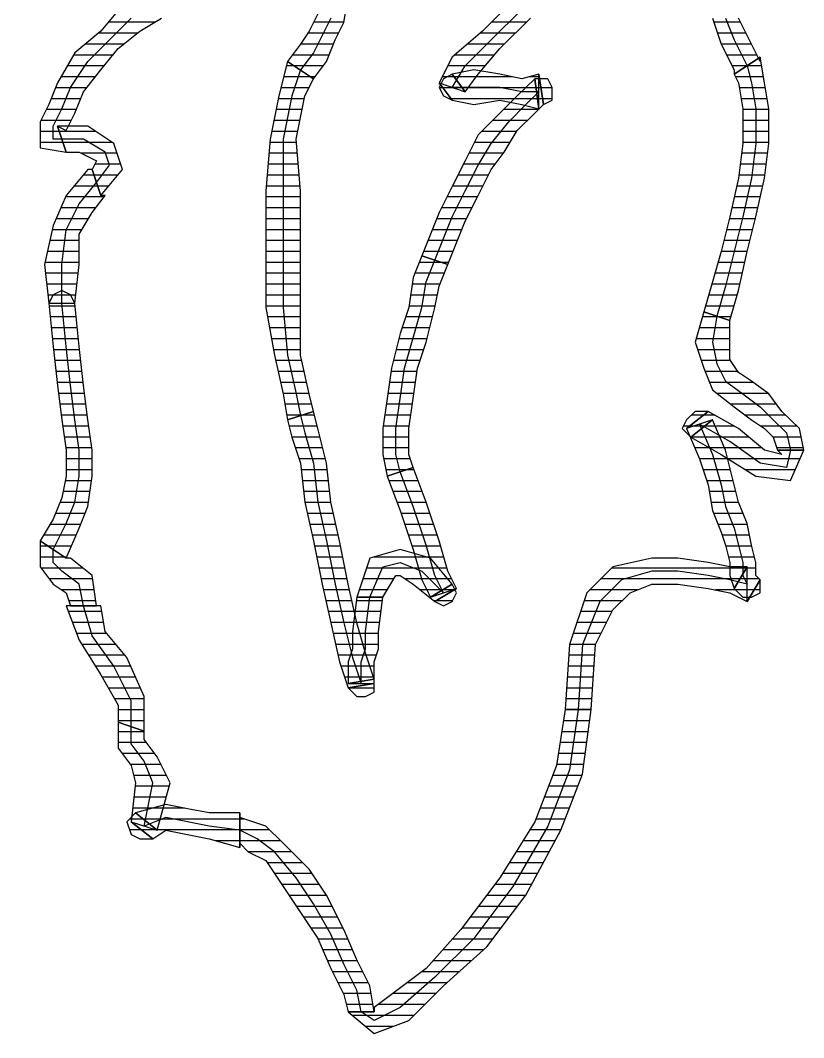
# Model space of a CAD drawing. Header units: millimetres. Extents: x 11489 to 12006, y 36725 to 37730.
# Drawn here: x 11745 to 11753.97, y 37581.72 to 37593.38 of the extents above; entities that cross this region are included whole.
import ezdxf

# ---------------------------------------------------------------- set-up
doc = ezdxf.new("R2010")
doc.units = ezdxf.units.MM
doc.layers.add('OC-Mutfak_Ekipman', color=252, linetype='Continuous')
pattern_1 = [(360, (-19413.11011, 29189.02214), (1e-16, 0.125), [25])]

# ---------------------------------------------------------------- blocks, each defined once
blk = doc.blocks.new('A$C0b4f8896')
at = {"ltscale": 30}
h = blk.add_hatch(dxfattribs=at)
h.set_pattern_fill('DC_LINES', color=256, scale=0.1, style=0)
h.set_pattern_definition(pattern_1)
edge = h.paths.add_edge_path(flags=0)
edge.add_line((38.15, 54.274), (38.15, 54.176))
edge.add_line((38.15, 54.176), (37.802, 55.66))
edge.add_line((37.802, 55.66), (37.206, 56.995))
edge.add_line((37.206, 56.995), (36.362, 58.183))
edge.add_line((36.362, 58.183), (35.368, 59.173))
edge.add_line((35.368, 59.173), (34.325, 60.063))
edge.add_line((34.325, 60.063), (33.282, 60.756))
edge.add_line((33.282, 60.756), (32.239, 61.25))
edge.add_line((32.239, 61.25), (31.394, 61.646))
edge.add_line((31.394, 61.646), (31.295, 61.35))
edge.add_line((31.295, 61.35), (32.139, 60.953))
edge.add_line((32.139, 60.953), (33.083, 60.459))
edge.add_line((33.083, 60.459), (34.126, 59.767))
edge.add_line((34.126, 59.767), (35.169, 58.975))
edge.add_line((35.169, 58.975), (36.063, 57.985))
edge.add_line((36.063, 57.985), (36.908, 56.798))
edge.add_line((36.908, 56.798), (37.504, 55.561))
edge.add_line((37.504, 55.561), (37.852, 54.176))
edge.add_line((37.852, 54.176), (37.852, 54.076))
edge.add_line((37.852, 54.076), (37.852, 54.176))
edge.add_line((37.852, 54.176), (37.901, 54.076))
edge.add_line((37.901, 54.076), (38.001, 54.027))
edge.add_line((38.001, 54.027), (38.1, 54.076))
edge.add_line((38.1, 54.076), (38.15, 54.176))
h = blk.add_hatch(dxfattribs=at)
h.set_pattern_fill('DC_LINES', color=256, scale=0.1, style=0)
h.set_pattern_definition(pattern_1)
edge = h.paths.add_edge_path(flags=0)
edge.add_line((28.016, 57.392), (27.718, 57.639))
edge.add_line((27.718, 57.639), (27.321, 57.49))
edge.add_line((27.321, 57.49), (26.923, 57.095))
edge.add_line((26.923, 57.095), (26.427, 56.649))
edge.add_line((26.427, 56.649), (25.98, 56.056))
edge.add_line((25.98, 56.056), (25.582, 55.313))
edge.add_line((25.582, 55.313), (25.334, 54.67))
edge.add_line((25.334, 54.67), (25.235, 53.928))
edge.add_line((25.235, 53.928), (25.533, 53.928))
edge.add_line((25.533, 53.928), (25.632, 54.571))
edge.add_line((25.632, 54.571), (25.88, 55.215))
edge.add_line((25.88, 55.215), (26.278, 55.857))
edge.add_line((26.278, 55.857), (26.725, 56.451))
edge.add_line((26.725, 56.451), (27.122, 56.896))
edge.add_line((27.122, 56.896), (27.52, 57.193))
edge.add_line((27.52, 57.193), (27.718, 57.342))
edge.add_line((27.718, 57.342), (27.718, 57.392))
h = blk.add_hatch(dxfattribs=at)
h.set_pattern_fill('DC_LINES', color=256, scale=0.1, style=0)
h.set_pattern_definition(pattern_1)
edge = h.paths.add_edge_path(flags=0)
edge.add_line((29.258, 55.512), (29.258, 55.462))
edge.add_line((29.258, 55.462), (29.159, 55.561))
edge.add_line((29.159, 55.561), (28.96, 55.66))
edge.add_line((28.96, 55.66), (28.761, 55.957))
edge.add_line((28.761, 55.957), (28.563, 56.254))
edge.add_line((28.563, 56.254), (28.364, 56.551))
edge.add_line((28.364, 56.551), (28.215, 56.896))
edge.add_line((28.215, 56.896), (28.066, 57.193))
edge.add_line((28.066, 57.193), (28.016, 57.392))
edge.add_line((28.016, 57.392), (27.718, 57.392))
edge.add_line((27.718, 57.392), (27.768, 57.095))
edge.add_line((27.768, 57.095), (27.917, 56.798))
edge.add_line((27.917, 56.798), (28.066, 56.451))
edge.add_line((28.066, 56.451), (28.265, 56.056))
edge.add_line((28.265, 56.056), (28.463, 55.759))
edge.add_line((28.463, 55.759), (28.761, 55.462))
edge.add_line((28.761, 55.462), (28.96, 55.264))
edge.add_line((28.96, 55.264), (29.258, 55.165))
edge.add_line((29.258, 55.165), (29.258, 55.115))
h = blk.add_hatch(dxfattribs=at)
h.set_pattern_fill('DC_LINES', color=256, scale=0.1, style=0)
h.set_pattern_definition(pattern_1)
edge = h.paths.add_edge_path(flags=0)
edge.add_line((30.5, 55.215), (30.252, 55.412))
edge.add_line((30.252, 55.412), (30.103, 55.313))
edge.add_line((30.103, 55.313), (29.854, 55.363))
edge.add_line((29.854, 55.363), (29.606, 55.412))
edge.add_line((29.606, 55.412), (29.258, 55.512))
edge.add_line((29.258, 55.512), (29.258, 55.115))
edge.add_line((29.258, 55.115), (29.606, 55.115))
edge.add_line((29.606, 55.115), (29.854, 55.066))
edge.add_line((29.854, 55.066), (30.103, 55.017))
edge.add_line((30.103, 55.017), (30.45, 55.115))
edge.add_line((30.45, 55.115), (30.202, 55.313))
edge.add_line((30.202, 55.313), (30.45, 55.115))
edge.add_line((30.45, 55.115), (30.55, 55.215))
edge.add_line((30.55, 55.215), (30.5, 55.363))
edge.add_line((30.5, 55.363), (30.401, 55.412))
edge.add_line((30.401, 55.412), (30.252, 55.412))
h = blk.add_hatch(dxfattribs=at)
h.set_pattern_fill('DC_LINES', color=256, scale=0.1, style=0)
h.set_pattern_definition(pattern_1)
edge = h.paths.add_edge_path(flags=0)
edge.add_line((30.649, 54.076), (30.649, 54.373))
edge.add_line((30.649, 54.373), (30.5, 54.571))
edge.add_line((30.5, 54.571), (30.45, 54.77))
edge.add_line((30.45, 54.77), (30.5, 55.215))
edge.add_line((30.5, 55.215), (30.202, 55.313))
edge.add_line((30.202, 55.313), (30.053, 54.77))
edge.add_line((30.053, 54.77), (30.202, 54.473))
edge.add_line((30.202, 54.473), (30.351, 54.274))
edge.add_line((30.351, 54.274), (30.351, 54.176))
h = blk.add_hatch(dxfattribs=at)
h.set_pattern_fill('DC_LINES', color=256, scale=0.1, style=0)
h.set_pattern_definition(pattern_1)
edge = h.paths.add_edge_path(flags=0)
edge.add_line((31.195, 52.741), (31.245, 52.741))
edge.add_line((31.245, 52.741), (31.096, 53.137))
edge.add_line((31.096, 53.137), (30.848, 53.532))
edge.add_line((30.848, 53.532), (30.649, 53.879))
edge.add_line((30.649, 53.879), (30.649, 54.076))
edge.add_line((30.649, 54.076), (30.351, 54.176))
edge.add_line((30.351, 54.176), (30.351, 53.779))
edge.add_line((30.351, 53.779), (30.55, 53.334))
edge.add_line((30.55, 53.334), (30.798, 53.037))
edge.add_line((30.798, 53.037), (30.848, 52.741))
edge.add_line((30.848, 52.741), (30.897, 52.741))
h = blk.add_hatch(dxfattribs=at)
h.set_pattern_fill('DC_LINES', color=256, scale=0.1, style=0)
h.set_pattern_definition(pattern_1)
edge = h.paths.add_edge_path(flags=0)
edge.add_line((25.235, 53.928), (25.185, 53.187))
edge.add_line((25.185, 53.187), (24.986, 52.79))
edge.add_line((24.986, 52.79), (24.787, 52.592))
edge.add_line((24.787, 52.592), (24.539, 52.493))
edge.add_line((24.539, 52.493), (24.241, 52.493))
edge.add_line((24.241, 52.493), (23.893, 52.543))
edge.add_line((23.893, 52.543), (23.645, 52.592))
edge.add_line((23.645, 52.592), (23.446, 52.691))
edge.add_line((23.446, 52.691), (23.446, 52.295))
edge.add_line((23.446, 52.295), (23.645, 52.295))
edge.add_line((23.645, 52.295), (23.893, 52.246))
edge.add_line((23.893, 52.246), (24.241, 52.196))
edge.add_line((24.241, 52.196), (24.539, 52.196))
edge.add_line((24.539, 52.196), (24.986, 52.295))
edge.add_line((24.986, 52.295), (25.284, 52.592))
edge.add_line((25.284, 52.592), (25.483, 53.187))
edge.add_line((25.483, 53.187), (25.533, 53.928))
h = blk.add_hatch(dxfattribs=at)
h.set_pattern_fill('DC_LINES', color=256, scale=0.1, style=0)
h.set_pattern_definition(pattern_1)
edge = h.paths.add_edge_path(flags=0)
edge.add_line((28.016, 53.631), (27.718, 53.582))
edge.add_line((27.718, 53.582), (27.818, 53.285))
edge.add_line((27.818, 53.285), (27.917, 52.938))
edge.add_line((27.917, 52.938), (28.016, 52.493))
edge.add_line((28.016, 52.493), (28.116, 51.999))
edge.add_line((28.116, 51.999), (28.215, 51.554))
edge.add_line((28.215, 51.554), (28.265, 51.108))
edge.add_line((28.265, 51.108), (28.364, 50.712))
edge.add_line((28.364, 50.712), (28.414, 50.515))
edge.add_line((28.414, 50.515), (28.712, 50.613))
edge.add_line((28.712, 50.613), (28.662, 50.812))
edge.add_line((28.662, 50.812), (28.563, 51.108))
edge.add_line((28.563, 51.108), (28.513, 51.554))
edge.add_line((28.513, 51.554), (28.414, 51.999))
edge.add_line((28.414, 51.999), (28.314, 52.493))
edge.add_line((28.314, 52.493), (28.215, 52.938))
edge.add_line((28.215, 52.938), (28.116, 53.384))
edge.add_line((28.116, 53.384), (28.016, 53.681))
edge.add_line((28.016, 53.681), (27.718, 53.631))
edge.add_line((27.718, 53.631), (28.016, 53.681))
edge.add_line((28.016, 53.681), (27.917, 53.779))
edge.add_line((27.917, 53.779), (27.818, 53.779))
edge.add_line((27.818, 53.779), (27.718, 53.73))
edge.add_line((27.718, 53.73), (27.718, 53.582))
h = blk.add_hatch(dxfattribs=at)
h.set_pattern_fill('DC_LINES', color=256, scale=0.1, style=0)
h.set_pattern_definition(pattern_1)
edge = h.paths.add_edge_path(flags=0)
edge.add_line((27.917, 52.642), (27.967, 53.037))
edge.add_line((27.967, 53.037), (27.967, 53.235))
edge.add_line((27.967, 53.235), (28.016, 53.384))
edge.add_line((28.016, 53.384), (28.016, 53.631))
edge.add_line((28.016, 53.631), (27.718, 53.631))
edge.add_line((27.718, 53.631), (27.718, 53.384))
edge.add_line((27.718, 53.384), (27.669, 53.235))
edge.add_line((27.669, 53.235), (27.669, 53.037))
edge.add_line((27.669, 53.037), (27.619, 52.642))
h = blk.add_hatch(dxfattribs=at)
h.set_pattern_fill('DC_LINES', color=256, scale=0.1, style=0)
h.set_pattern_definition(pattern_1)
edge = h.paths.add_edge_path(flags=0)
edge.add_line((23.446, 52.691), (23.297, 52.444))
edge.add_line((23.297, 52.444), (23.347, 52.395))
edge.add_line((23.347, 52.395), (23.347, 52.246))
edge.add_line((23.347, 52.246), (23.397, 52.048))
edge.add_line((23.397, 52.048), (23.446, 51.801))
edge.add_line((23.446, 51.801), (23.546, 51.554))
edge.add_line((23.546, 51.554), (23.595, 51.355))
edge.add_line((23.595, 51.355), (23.695, 50.96))
edge.add_line((23.695, 50.96), (23.844, 50.613))
edge.add_line((23.844, 50.613), (24.142, 50.712))
edge.add_line((24.142, 50.712), (23.993, 51.059))
edge.add_line((23.993, 51.059), (23.893, 51.355))
edge.add_line((23.893, 51.355), (23.844, 51.652))
edge.add_line((23.844, 51.652), (23.744, 51.899))
edge.add_line((23.744, 51.899), (23.695, 52.048))
edge.add_line((23.695, 52.048), (23.645, 52.246))
edge.add_line((23.645, 52.246), (23.645, 52.395))
edge.add_line((23.645, 52.395), (23.595, 52.543))
edge.add_line((23.595, 52.543), (23.446, 52.295))
edge.add_line((23.446, 52.295), (23.595, 52.543))
edge.add_line((23.595, 52.543), (23.496, 52.642))
edge.add_line((23.496, 52.642), (23.397, 52.642))
edge.add_line((23.397, 52.642), (23.297, 52.592))
edge.add_line((23.297, 52.592), (23.297, 52.444))
h = blk.add_hatch(dxfattribs=at)
h.set_pattern_fill('DC_LINES', color=256, scale=0.1, style=0)
h.set_pattern_definition(pattern_1)
edge = h.paths.add_edge_path(flags=0)
edge.add_line((27.072, 52.642), (26.824, 52.493))
edge.add_line((26.824, 52.493), (27.072, 52.196))
edge.add_line((27.072, 52.196), (27.42, 52.098))
edge.add_line((27.42, 52.098), (27.768, 52.196))
edge.add_line((27.768, 52.196), (27.917, 52.642))
edge.add_line((27.917, 52.642), (27.619, 52.642))
edge.add_line((27.619, 52.642), (27.47, 52.395))
edge.add_line((27.47, 52.395), (27.42, 52.395))
edge.add_line((27.42, 52.395), (27.271, 52.493))
edge.add_line((27.271, 52.493), (27.023, 52.691))
edge.add_line((27.023, 52.691), (26.774, 52.543))
edge.add_line((26.774, 52.543), (27.023, 52.691))
edge.add_line((27.023, 52.691), (26.923, 52.741))
edge.add_line((26.923, 52.741), (26.824, 52.691))
edge.add_line((26.824, 52.691), (26.774, 52.592))
edge.add_line((26.774, 52.592), (26.824, 52.493))
h = blk.add_hatch(dxfattribs=at)
h.set_pattern_fill('DC_LINES', color=256, scale=0.1, style=0)
h.set_pattern_definition(pattern_1)
edge = h.paths.add_edge_path(flags=0)
edge.add_line((31.543, 51.999), (31.543, 52.295))
edge.add_line((31.543, 52.295), (31.394, 52.493))
edge.add_line((31.394, 52.493), (31.245, 52.592))
edge.add_line((31.245, 52.592), (31.195, 52.741))
edge.add_line((31.195, 52.741), (30.897, 52.741))
edge.add_line((30.897, 52.741), (30.947, 52.395))
edge.add_line((30.947, 52.395), (31.195, 52.196))
edge.add_line((31.195, 52.196), (31.245, 52.196))
h = blk.add_hatch(dxfattribs=at)
h.set_pattern_fill('DC_LINES', color=256, scale=0.1, style=0)
h.set_pattern_definition(pattern_1)
edge = h.paths.add_edge_path(flags=0)
edge.add_line((27.569, 51.257), (27.42, 51.652))
edge.add_line((27.42, 51.652), (27.271, 52.098))
edge.add_line((27.271, 52.098), (27.172, 52.444))
edge.add_line((27.172, 52.444), (27.072, 52.642))
edge.add_line((27.072, 52.642), (26.774, 52.543))
edge.add_line((26.774, 52.543), (26.874, 52.345))
edge.add_line((26.874, 52.345), (26.973, 51.999))
edge.add_line((26.973, 51.999), (27.122, 51.554))
edge.add_line((27.122, 51.554), (27.271, 51.157))
h = blk.add_hatch(dxfattribs=at)
h.set_pattern_fill('DC_LINES', color=256, scale=0.1, style=0)
h.set_pattern_definition(pattern_1)
h.paths.add_polyline_path([(31.444, 49.277), (31.394, 49.772), (31.344, 50.218), (31.295, 50.613), (31.245, 50.96), (31.245, 51.257), (31.295, 51.504), (31.394, 51.751), (31.543, 51.999), (31.245, 52.196), (31.096, 51.851), (30.997, 51.603), (30.947, 51.257), (30.947, 50.96), (30.997, 50.613), (31.046, 50.218), (31.096, 49.772), (31.146, 49.277), (31.195, 49.179), (31.295, 49.129), (31.394, 49.179)], flags=0)
h = blk.add_hatch(dxfattribs=at)
h.set_pattern_fill('DC_LINES', color=256, scale=0.1, style=0)
h.set_pattern_definition(pattern_1)
edge = h.paths.add_edge_path(flags=0)
edge.add_line((23.844, 50.613), (24.092, 50.812))
edge.add_line((24.092, 50.812), (23.744, 51.009))
edge.add_line((23.744, 51.009), (23.347, 51.257))
edge.add_line((23.347, 51.257), (22.95, 51.306))
edge.add_line((22.95, 51.306), (22.8, 50.96))
edge.add_line((22.8, 50.96), (23.099, 50.96))
edge.add_line((23.099, 50.96), (23.049, 51.009))
edge.add_line((23.049, 51.009), (23.248, 50.96))
edge.add_line((23.248, 50.96), (23.546, 50.712))
edge.add_line((23.546, 50.712), (23.893, 50.515))
edge.add_line((23.893, 50.515), (24.142, 50.712))
edge.add_line((24.142, 50.712), (23.893, 50.515))
edge.add_line((23.893, 50.515), (24.042, 50.515))
edge.add_line((24.042, 50.515), (24.142, 50.613))
edge.add_line((24.142, 50.613), (24.191, 50.712))
edge.add_line((24.191, 50.712), (24.092, 50.812))
h = blk.add_hatch(dxfattribs=at)
h.set_pattern_fill('DC_LINES', color=256, scale=0.1, style=0)
h.set_pattern_definition(pattern_1)
edge = h.paths.add_edge_path(flags=0)
edge.add_line((27.172, 48.733), (27.271, 48.98))
edge.add_line((27.271, 48.98), (27.321, 49.327))
edge.add_line((27.321, 49.327), (27.42, 49.624))
edge.add_line((27.42, 49.624), (27.52, 50.02))
edge.add_line((27.52, 50.02), (27.569, 50.366))
edge.add_line((27.569, 50.366), (27.619, 50.712))
edge.add_line((27.619, 50.712), (27.619, 51.009))
edge.add_line((27.619, 51.009), (27.569, 51.257))
edge.add_line((27.569, 51.257), (27.271, 51.157))
edge.add_line((27.271, 51.157), (27.321, 51.009))
edge.add_line((27.321, 51.009), (27.321, 50.712))
edge.add_line((27.321, 50.712), (27.271, 50.366))
edge.add_line((27.271, 50.366), (27.221, 50.02))
edge.add_line((27.221, 50.02), (27.122, 49.723))
edge.add_line((27.122, 49.723), (27.023, 49.327))
edge.add_line((27.023, 49.327), (26.973, 49.08))
edge.add_line((26.973, 49.08), (26.874, 48.832))
h = blk.add_hatch(dxfattribs=at)
h.set_pattern_fill('DC_LINES', color=256, scale=0.1, style=0)
h.set_pattern_definition(pattern_1)
edge = h.paths.add_edge_path(flags=0)
edge.add_line((22.8, 50.96), (22.85, 50.712))
edge.add_line((22.85, 50.712), (23.049, 50.515))
edge.add_line((23.049, 50.515), (23.198, 50.316))
edge.add_line((23.198, 50.316), (23.397, 50.168))
edge.add_line((23.397, 50.168), (23.546, 50.069))
edge.add_line((23.546, 50.069), (23.645, 49.921))
edge.add_line((23.645, 49.921), (23.645, 49.723))
edge.add_line((23.645, 49.723), (23.645, 49.476))
edge.add_line((23.645, 49.476), (23.943, 49.376))
edge.add_line((23.943, 49.376), (24.042, 49.723))
edge.add_line((24.042, 49.723), (23.943, 50.02))
edge.add_line((23.943, 50.02), (23.844, 50.267))
edge.add_line((23.844, 50.267), (23.595, 50.465))
edge.add_line((23.595, 50.465), (23.397, 50.613))
edge.add_line((23.397, 50.613), (23.248, 50.712))
edge.add_line((23.248, 50.712), (23.148, 50.812))
edge.add_line((23.148, 50.812), (23.099, 50.96))
h = blk.add_hatch(dxfattribs=at)
h.set_pattern_fill('DC_LINES', color=256, scale=0.1, style=0)
h.set_pattern_definition(pattern_1)
edge = h.paths.add_edge_path(flags=0)
edge.add_line((28.414, 50.515), (28.463, 50.316))
edge.add_line((28.463, 50.316), (28.563, 49.871))
edge.add_line((28.563, 49.871), (28.563, 49.327))
edge.add_line((28.563, 49.327), (28.563, 48.684))
edge.add_line((28.563, 48.684), (28.563, 47.991))
edge.add_line((28.563, 47.991), (28.612, 47.397))
edge.add_line((28.612, 47.397), (28.513, 46.902))
edge.add_line((28.513, 46.902), (28.414, 46.705))
edge.add_line((28.414, 46.705), (28.712, 46.507))
edge.add_line((28.712, 46.507), (28.811, 46.902))
edge.add_line((28.811, 46.902), (28.91, 47.397))
edge.add_line((28.91, 47.397), (28.96, 47.991))
edge.add_line((28.96, 47.991), (28.96, 48.684))
edge.add_line((28.96, 48.684), (28.96, 49.327))
edge.add_line((28.96, 49.327), (28.861, 49.871))
edge.add_line((28.861, 49.871), (28.761, 50.316))
edge.add_line((28.761, 50.316), (28.712, 50.613))
h = blk.add_hatch(dxfattribs=at)
h.set_pattern_fill('DC_LINES', color=256, scale=0.1, style=0)
h.set_pattern_definition(pattern_1)
edge = h.paths.add_edge_path(flags=0)
edge.add_line((23.645, 49.476), (23.546, 49.129))
edge.add_line((23.546, 49.129), (23.446, 48.684))
edge.add_line((23.446, 48.684), (23.347, 48.288))
edge.add_line((23.347, 48.288), (23.248, 47.843))
edge.add_line((23.248, 47.843), (23.198, 47.447))
edge.add_line((23.198, 47.447), (23.198, 47.051))
edge.add_line((23.198, 47.051), (23.248, 46.754))
edge.add_line((23.248, 46.754), (23.297, 46.457))
edge.add_line((23.297, 46.457), (23.595, 46.655))
edge.add_line((23.595, 46.655), (23.546, 46.754))
edge.add_line((23.546, 46.754), (23.496, 47.051))
edge.add_line((23.496, 47.051), (23.496, 47.447))
edge.add_line((23.496, 47.447), (23.546, 47.843))
edge.add_line((23.546, 47.843), (23.645, 48.288))
edge.add_line((23.645, 48.288), (23.744, 48.684))
edge.add_line((23.744, 48.684), (23.844, 49.03))
edge.add_line((23.844, 49.03), (23.943, 49.376))
h = blk.add_hatch(dxfattribs=at)
h.set_pattern_fill('DC_LINES', color=256, scale=0.1, style=0)
h.set_pattern_definition(pattern_1)
edge = h.paths.add_edge_path(flags=0)
edge.add_line((30.947, 47.744), (30.997, 47.744))
edge.add_line((30.997, 47.744), (31.245, 48.041))
edge.add_line((31.245, 48.041), (31.394, 48.387))
edge.add_line((31.394, 48.387), (31.493, 48.832))
edge.add_line((31.493, 48.832), (31.444, 49.277))
edge.add_line((31.444, 49.277), (31.146, 49.277))
edge.add_line((31.146, 49.277), (31.096, 48.832))
edge.add_line((31.096, 48.832), (31.096, 48.486))
edge.add_line((31.096, 48.486), (30.947, 48.238))
edge.add_line((30.947, 48.238), (30.798, 48.041))
edge.add_line((30.798, 48.041), (30.848, 48.041))
h = blk.add_hatch(dxfattribs=at)
h.set_pattern_fill('DC_LINES', color=256, scale=0.1, style=0)
h.set_pattern_definition(pattern_1)
edge = h.paths.add_edge_path(flags=0)
edge.add_line((25.831, 47.051), (25.88, 46.705))
edge.add_line((25.88, 46.705), (26.079, 46.902))
edge.add_line((26.079, 46.902), (26.278, 47.101))
edge.add_line((26.278, 47.101), (26.526, 47.348))
edge.add_line((26.526, 47.348), (26.675, 47.645))
edge.add_line((26.675, 47.645), (26.824, 47.941))
edge.add_line((26.824, 47.941), (26.973, 48.238))
edge.add_line((26.973, 48.238), (27.072, 48.486))
edge.add_line((27.072, 48.486), (27.172, 48.733))
edge.add_line((27.172, 48.733), (26.874, 48.832))
edge.add_line((26.874, 48.832), (26.774, 48.585))
edge.add_line((26.774, 48.585), (26.675, 48.338))
edge.add_line((26.675, 48.338), (26.526, 48.041))
edge.add_line((26.526, 48.041), (26.377, 47.744))
edge.add_line((26.377, 47.744), (26.228, 47.546))
edge.add_line((26.228, 47.546), (26.079, 47.299))
edge.add_line((26.079, 47.299), (25.88, 47.101))
edge.add_line((25.88, 47.101), (25.781, 47.002))
edge.add_line((25.781, 47.002), (25.831, 46.655))
edge.add_line((25.831, 46.655), (25.781, 47.002))
edge.add_line((25.781, 47.002), (25.682, 46.952))
edge.add_line((25.682, 46.952), (25.682, 46.804))
edge.add_line((25.682, 46.804), (25.731, 46.705))
edge.add_line((25.731, 46.705), (25.88, 46.705))
h = blk.add_hatch(dxfattribs=at)
h.set_pattern_fill('DC_LINES', color=256, scale=0.1, style=0)
h.set_pattern_definition(pattern_1)
edge = h.paths.add_edge_path(flags=0)
edge.add_line((31.245, 47.546), (31.096, 47.546))
edge.add_line((31.096, 47.546), (30.897, 47.645))
edge.add_line((30.897, 47.645), (30.947, 47.744))
edge.add_line((30.947, 47.744), (30.848, 48.041))
edge.add_line((30.848, 48.041), (30.599, 47.744))
edge.add_line((30.599, 47.744), (30.699, 47.447))
edge.add_line((30.699, 47.447), (30.997, 47.249))
edge.add_line((30.997, 47.249), (31.344, 47.249))
h = blk.add_hatch(dxfattribs=at)
h.set_pattern_fill('DC_LINES', color=256, scale=0.1, style=0)
h.set_pattern_definition(pattern_1)
edge = h.paths.add_edge_path(flags=0)
edge.add_line((30.202, 45.715), (30.252, 45.715))
edge.add_line((30.252, 45.715), (30.599, 45.863))
edge.add_line((30.599, 45.863), (30.848, 46.16))
edge.add_line((30.848, 46.16), (31.146, 46.408))
edge.add_line((31.146, 46.408), (31.344, 46.754))
edge.add_line((31.344, 46.754), (31.444, 47.002))
edge.add_line((31.444, 47.002), (31.543, 47.199))
edge.add_line((31.543, 47.199), (31.543, 47.496))
edge.add_line((31.543, 47.496), (31.245, 47.546))
edge.add_line((31.245, 47.546), (31.344, 47.249))
edge.add_line((31.344, 47.249), (31.245, 47.299))
edge.add_line((31.245, 47.299), (31.146, 47.101))
edge.add_line((31.146, 47.101), (31.046, 46.854))
edge.add_line((31.046, 46.854), (30.848, 46.605))
edge.add_line((30.848, 46.605), (30.649, 46.358))
edge.add_line((30.649, 46.358), (30.401, 46.16))
edge.add_line((30.401, 46.16), (30.152, 46.012))
edge.add_line((30.152, 46.012), (30.202, 46.012))
edge.add_line((30.202, 46.012), (30.152, 46.012))
edge.add_line((30.152, 46.012), (30.053, 45.963))
edge.add_line((30.053, 45.963), (30.053, 45.814))
edge.add_line((30.053, 45.814), (30.103, 45.715))
edge.add_line((30.103, 45.715), (30.252, 45.715))
h = blk.add_hatch(dxfattribs=at)
h.set_pattern_fill('DC_LINES', color=256, scale=0.1, style=0)
h.set_pattern_definition(pattern_1)
edge = h.paths.add_edge_path(flags=0)
edge.add_line((26.973, 46.754), (26.824, 46.952))
edge.add_line((26.824, 46.952), (26.576, 47.002))
edge.add_line((26.576, 47.002), (26.278, 46.952))
edge.add_line((26.278, 46.952), (26.029, 47.002))
edge.add_line((26.029, 47.002), (25.831, 47.051))
edge.add_line((25.831, 47.051), (25.831, 46.655))
edge.add_line((25.831, 46.655), (26.029, 46.705))
edge.add_line((26.029, 46.705), (26.278, 46.655))
edge.add_line((26.278, 46.655), (26.576, 46.605))
edge.add_line((26.576, 46.605), (26.824, 46.655))
edge.add_line((26.824, 46.655), (26.675, 46.854))
edge.add_line((26.675, 46.854), (26.824, 46.655))
edge.add_line((26.824, 46.655), (26.923, 46.705))
edge.add_line((26.923, 46.705), (26.973, 46.804))
edge.add_line((26.973, 46.804), (26.923, 46.902))
edge.add_line((26.923, 46.902), (26.824, 46.952))
h = blk.add_hatch(dxfattribs=at)
h.set_pattern_fill('DC_LINES', color=256, scale=0.1, style=0)
h.set_pattern_definition(pattern_1)
edge = h.paths.add_edge_path(flags=0)
edge.add_line((25.682, 45.814), (25.781, 45.468))
edge.add_line((25.781, 45.468), (26.129, 45.814))
edge.add_line((26.129, 45.814), (26.476, 46.16))
edge.add_line((26.476, 46.16), (26.824, 46.457))
edge.add_line((26.824, 46.457), (26.973, 46.754))
edge.add_line((26.973, 46.754), (26.675, 46.854))
edge.add_line((26.675, 46.854), (26.526, 46.655))
edge.add_line((26.526, 46.655), (26.278, 46.358))
edge.add_line((26.278, 46.358), (25.93, 46.012))
edge.add_line((25.93, 46.012), (25.582, 45.765))
edge.add_line((25.582, 45.765), (25.682, 45.418))
edge.add_line((25.682, 45.418), (25.582, 45.765))
edge.add_line((25.582, 45.765), (25.483, 45.666))
edge.add_line((25.483, 45.666), (25.533, 45.566))
edge.add_line((25.533, 45.566), (25.632, 45.468))
edge.add_line((25.632, 45.468), (25.781, 45.468))
h = blk.add_hatch(dxfattribs=at)
h.set_pattern_fill('DC_LINES', color=256, scale=0.1, style=0)
h.set_pattern_definition(pattern_1)
edge = h.paths.add_edge_path(flags=0)
edge.add_line((23.297, 46.457), (23.297, 46.507))
edge.add_line((23.297, 46.507), (23.446, 46.21))
edge.add_line((23.446, 46.21), (23.546, 46.012))
edge.add_line((23.546, 46.012), (23.546, 45.863))
edge.add_line((23.546, 45.863), (23.546, 45.814))
edge.add_line((23.546, 45.814), (23.645, 45.518))
edge.add_line((23.645, 45.518), (23.844, 45.765))
edge.add_line((23.844, 45.765), (23.844, 46.012))
edge.add_line((23.844, 46.012), (23.744, 46.309))
edge.add_line((23.744, 46.309), (23.595, 46.605))
edge.add_line((23.595, 46.605), (23.595, 46.655))
h = blk.add_hatch(dxfattribs=at)
h.set_pattern_fill('DC_LINES', color=256, scale=0.1, style=0)
h.set_pattern_definition(pattern_1)
edge = h.paths.add_edge_path(flags=0)
edge.add_line((28.414, 46.705), (28.265, 46.507))
edge.add_line((28.265, 46.507), (28.165, 46.26))
edge.add_line((28.165, 46.26), (28.066, 46.062))
edge.add_line((28.066, 46.062), (28.016, 45.765))
edge.add_line((28.016, 45.765), (27.967, 45.566))
edge.add_line((27.967, 45.566), (27.967, 45.369))
edge.add_line((27.967, 45.369), (28.016, 45.171))
edge.add_line((28.016, 45.171), (28.116, 44.973))
edge.add_line((28.116, 44.973), (28.414, 45.171))
edge.add_line((28.414, 45.171), (28.314, 45.27))
edge.add_line((28.314, 45.27), (28.265, 45.369))
edge.add_line((28.265, 45.369), (28.265, 45.566))
edge.add_line((28.265, 45.566), (28.314, 45.765))
edge.add_line((28.314, 45.765), (28.364, 45.963))
edge.add_line((28.364, 45.963), (28.463, 46.16))
edge.add_line((28.463, 46.16), (28.563, 46.309))
edge.add_line((28.563, 46.309), (28.712, 46.507))
for p, q in [((27.718, 57.639), (27.321, 57.49)), ((28.016, 57.392), (27.718, 57.639)), ((27.321, 57.49), (26.923, 57.095)), ((27.42, 57.342), (27.718, 57.49)), ((27.718, 57.49), (27.867, 57.392)), ((27.023, 56.995), (27.42, 57.342)), ((27.52, 57.193), (27.718, 57.342)), ((27.718, 57.342), (27.718, 57.392)), ((27.718, 57.392), (27.718, 57.392)), ((27.718, 57.392), (28.016, 57.392)), ((28.016, 57.392), (27.718, 57.392)), ((27.718, 57.392), (27.768, 57.095)), ((27.867, 57.392), (27.917, 57.144)), ((28.016, 57.392), (28.016, 57.392)), ((28.016, 57.392), (28.016, 57.392)), ((28.066, 57.193), (28.016, 57.392)), ((26.923, 57.095), (26.427, 56.649)), ((27.122, 56.896), (27.52, 57.193)), ((27.768, 57.095), (27.917, 56.798)), ((27.917, 57.144), (28.066, 56.847)), ((28.215, 56.896), (28.066, 57.193)), ((26.576, 56.551), (27.023, 56.995)), ((26.725, 56.451), (27.122, 56.896)), ((28.364, 56.551), (28.215, 56.896)), ((27.917, 56.798), (28.066, 56.451)), ((28.066, 56.847), (28.215, 56.501)), ((26.427, 56.649), (25.98, 56.056)), ((26.129, 55.957), (26.576, 56.551)), ((28.563, 56.254), (28.364, 56.551)), ((26.278, 55.857), (26.725, 56.451)), ((28.066, 56.451), (28.265, 56.056)), ((28.215, 56.501), (28.414, 56.154)), ((28.761, 55.957), (28.563, 56.254)), ((25.98, 56.056), (25.582, 55.313)), ((28.265, 56.056), (28.463, 55.759)), ((28.414, 56.154), (28.612, 55.857)), ((25.731, 55.264), (26.129, 55.957)), ((28.96, 55.66), (28.761, 55.957)), ((25.88, 55.215), (26.278, 55.857)), ((28.612, 55.857), (28.861, 55.561)), ((28.463, 55.759), (28.761, 55.462)), ((29.159, 55.561), (28.96, 55.66)), ((28.761, 55.462), (28.96, 55.264)), ((28.861, 55.561), (29.059, 55.412)), ((29.258, 55.462), (29.159, 55.561)), ((29.258, 55.512), (29.258, 55.462)), ((29.258, 55.115), (29.258, 55.512)), ((29.258, 55.512), (29.258, 55.512)), ((29.606, 55.412), (29.258, 55.512)), ((29.258, 55.512), (29.258, 55.115)), ((29.059, 55.412), (29.258, 55.313)), ((29.854, 55.363), (29.606, 55.412)), ((30.103, 55.313), (29.854, 55.363)), ((30.252, 55.412), (30.103, 55.313)), ((30.5, 55.215), (30.252, 55.412)), ((30.401, 55.412), (30.252, 55.412)), ((30.252, 55.412), (30.5, 55.215)), ((30.5, 55.363), (30.401, 55.412)), ((30.55, 55.215), (30.5, 55.363)), ((25.582, 55.313), (25.334, 54.67)), ((25.483, 54.621), (25.731, 55.264)), ((28.96, 55.264), (29.258, 55.165)), ((29.258, 55.313), (29.606, 55.264)), ((29.606, 55.264), (29.854, 55.215)), ((30.202, 55.313), (30.053, 54.77)), ((30.103, 55.165), (30.351, 55.264)), ((30.45, 55.115), (30.202, 55.313)), ((30.202, 55.313), (30.45, 55.115)), ((30.5, 55.215), (30.202, 55.313)), ((30.351, 55.264), (30.252, 54.77)), ((25.632, 54.571), (25.88, 55.215)), ((29.258, 55.165), (29.258, 55.115)), ((29.258, 55.115), (29.606, 55.115)), ((29.606, 55.115), (29.854, 55.066)), ((29.854, 55.215), (30.103, 55.165)), ((30.103, 55.017), (30.45, 55.115)), ((30.45, 55.115), (30.55, 55.215)), ((30.45, 54.77), (30.5, 55.215)), ((30.5, 55.215), (30.5, 55.215)), ((29.854, 55.066), (30.103, 55.017)), ((30.053, 54.77), (30.202, 54.473)), ((30.252, 54.77), (30.351, 54.521)), ((30.5, 54.571), (30.45, 54.77)), ((25.334, 54.67), (25.235, 53.928)), ((25.384, 53.928), (25.483, 54.621)), ((25.533, 53.928), (25.632, 54.571)), ((30.649, 54.373), (30.5, 54.571)), ((30.202, 54.473), (30.351, 54.274)), ((30.351, 54.521), (30.5, 54.324)), ((30.5, 54.324), (30.5, 54.126)), ((30.649, 54.076), (30.649, 54.373)), ((30.351, 54.274), (30.351, 54.176)), ((30.351, 54.176), (30.351, 54.176)), ((30.351, 54.176), (30.649, 54.076)), ((30.649, 54.076), (30.351, 54.176)), ((30.351, 54.176), (30.351, 53.779)), ((30.5, 54.126), (30.5, 53.829)), ((30.649, 54.076), (30.649, 54.076)), ((30.649, 54.076), (30.649, 54.076)), ((30.649, 53.879), (30.649, 54.076)), ((25.235, 53.928), (25.185, 53.187)), ((25.235, 53.928), (25.235, 53.928)), ((25.533, 53.928), (25.235, 53.928)), ((25.235, 53.928), (25.235, 53.928)), ((25.235, 53.928), (25.533, 53.928)), ((25.334, 53.187), (25.384, 53.928)), ((25.483, 53.187), (25.533, 53.928)), ((25.533, 53.928), (25.533, 53.928)), ((30.848, 53.532), (30.649, 53.879)), ((27.818, 53.779), (27.718, 53.73)), ((27.718, 53.73), (27.718, 53.582)), ((27.917, 53.779), (27.818, 53.779)), ((28.016, 53.681), (27.917, 53.779)), ((30.351, 53.779), (30.55, 53.334)), ((30.5, 53.829), (30.699, 53.434)), ((28.016, 53.681), (27.718, 53.631)), ((27.718, 53.631), (28.016, 53.681)), ((28.016, 53.631), (27.718, 53.582)), ((27.718, 53.582), (28.016, 53.631)), ((28.016, 53.631), (27.718, 53.631)), ((27.718, 53.631), (27.718, 53.384)), ((27.967, 53.334), (27.867, 53.631)), ((27.867, 53.631), (27.867, 53.384)), ((28.116, 53.384), (28.016, 53.681)), ((28.016, 53.631), (28.016, 53.631)), ((28.016, 53.384), (28.016, 53.631)), ((27.718, 53.582), (27.818, 53.285)), ((31.096, 53.137), (30.848, 53.532)), ((27.718, 53.384), (27.669, 53.235)), ((27.867, 53.384), (27.818, 53.235)), ((27.967, 53.235), (28.016, 53.384)), ((28.215, 52.938), (28.116, 53.384)), ((30.699, 53.434), (30.947, 53.087)), ((27.818, 53.285), (27.917, 52.938)), ((28.066, 52.938), (27.967, 53.334)), ((30.55, 53.334), (30.798, 53.037)), ((25.185, 53.187), (24.986, 52.79)), ((25.135, 52.691), (25.334, 53.187)), ((25.284, 52.592), (25.483, 53.187)), ((27.669, 53.235), (27.669, 53.037)), ((27.818, 53.235), (27.818, 53.037)), ((27.967, 53.037), (27.967, 53.235)), ((31.245, 52.741), (31.096, 53.137)), ((27.669, 53.037), (27.619, 52.642)), ((27.818, 53.037), (27.768, 52.642)), ((27.917, 52.642), (27.967, 53.037)), ((30.798, 53.037), (30.848, 52.741)), ((30.947, 53.087), (31.046, 52.741)), ((27.917, 52.938), (28.016, 52.493)), ((28.165, 52.493), (28.066, 52.938)), ((28.314, 52.493), (28.215, 52.938)), ((24.986, 52.79), (24.787, 52.592)), ((23.446, 52.691), (23.297, 52.444)), ((23.297, 52.444), (23.446, 52.691)), ((23.446, 52.691), (23.446, 52.691)), ((23.645, 52.592), (23.446, 52.691)), ((23.446, 52.691), (23.446, 52.295)), ((24.887, 52.444), (25.135, 52.691)), ((27.023, 52.691), (26.774, 52.543)), ((26.774, 52.543), (27.023, 52.691)), ((26.824, 52.691), (26.774, 52.592)), ((26.923, 52.741), (26.824, 52.691)), ((27.023, 52.691), (26.923, 52.741)), ((27.271, 52.493), (27.023, 52.691)), ((30.848, 52.741), (30.897, 52.741)), ((31.195, 52.741), (30.897, 52.741)), ((30.897, 52.741), (30.947, 52.395)), ((30.897, 52.741), (31.195, 52.741)), ((31.046, 52.741), (31.096, 52.493)), ((31.245, 52.592), (31.195, 52.741)), ((31.195, 52.741), (31.245, 52.741)), ((31.195, 52.741), (31.195, 52.741)), ((23.397, 52.642), (23.297, 52.592)), ((23.297, 52.592), (23.297, 52.444)), ((23.496, 52.642), (23.397, 52.642)), ((23.595, 52.543), (23.496, 52.642)), ((23.893, 52.543), (23.645, 52.592)), ((24.787, 52.592), (24.539, 52.493)), ((24.986, 52.295), (25.284, 52.592)), ((27.072, 52.642), (26.774, 52.543)), ((26.774, 52.592), (26.824, 52.493)), ((27.072, 52.642), (26.824, 52.493)), ((26.824, 52.493), (27.072, 52.642)), ((27.172, 52.345), (26.923, 52.592)), ((26.923, 52.592), (27.023, 52.395)), ((27.172, 52.444), (27.072, 52.642)), ((27.072, 52.642), (27.072, 52.642)), ((27.619, 52.642), (27.47, 52.395)), ((27.619, 52.642), (27.619, 52.642)), ((27.619, 52.642), (27.917, 52.642)), ((27.917, 52.642), (27.619, 52.642)), ((27.768, 52.642), (27.619, 52.295)), ((27.768, 52.196), (27.917, 52.642)), ((27.917, 52.642), (27.917, 52.642)), ((27.917, 52.642), (27.917, 52.642)), ((31.394, 52.493), (31.245, 52.592)), ((23.297, 52.444), (23.347, 52.395)), ((23.595, 52.543), (23.446, 52.295)), ((23.446, 52.295), (23.595, 52.543)), ((23.496, 52.395), (23.446, 52.493)), ((23.446, 52.493), (23.645, 52.444)), ((23.645, 52.395), (23.595, 52.543)), ((23.645, 52.444), (23.893, 52.395)), ((24.241, 52.493), (23.893, 52.543)), ((24.539, 52.493), (24.241, 52.493)), ((24.539, 52.345), (24.887, 52.444)), ((26.774, 52.543), (26.874, 52.345)), ((26.824, 52.493), (27.072, 52.196)), ((27.271, 52.098), (27.172, 52.444)), ((27.42, 52.395), (27.271, 52.493)), ((28.016, 52.493), (28.116, 51.999)), ((28.265, 51.999), (28.165, 52.493)), ((28.414, 51.999), (28.314, 52.493)), ((31.096, 52.493), (31.295, 52.345)), ((31.543, 52.295), (31.394, 52.493)), ((23.347, 52.395), (23.347, 52.246)), ((23.496, 52.246), (23.496, 52.395)), ((23.645, 52.246), (23.645, 52.395)), ((23.893, 52.395), (24.241, 52.345)), ((24.241, 52.345), (24.539, 52.345)), ((26.874, 52.345), (26.973, 51.999)), ((27.023, 52.395), (27.122, 52.048)), ((27.42, 52.246), (27.172, 52.345)), ((27.47, 52.395), (27.42, 52.395)), ((30.947, 52.395), (31.195, 52.196)), ((31.295, 52.345), (31.394, 52.246)), ((23.347, 52.246), (23.397, 52.048)), ((23.446, 52.295), (23.645, 52.295)), ((23.546, 52.048), (23.496, 52.246)), ((23.645, 52.295), (23.893, 52.246)), ((23.695, 52.048), (23.645, 52.246)), ((23.893, 52.246), (24.241, 52.196)), ((24.539, 52.196), (24.986, 52.295)), ((27.619, 52.295), (27.42, 52.246)), ((31.394, 52.246), (31.394, 52.098)), ((31.543, 51.999), (31.543, 52.295)), ((24.241, 52.196), (24.539, 52.196)), ((27.072, 52.196), (27.42, 52.098)), ((27.42, 51.652), (27.271, 52.098)), ((27.42, 52.098), (27.768, 52.196)), ((31.245, 52.196), (31.096, 51.851)), ((31.195, 52.196), (31.245, 52.196)), ((31.245, 52.196), (31.245, 52.196)), ((31.245, 52.196), (31.245, 52.196)), ((31.245, 52.196), (31.543, 51.999)), ((31.543, 51.999), (31.245, 52.196)), ((31.394, 52.098), (31.245, 51.801)), ((23.397, 52.048), (23.446, 51.801)), ((23.595, 51.851), (23.546, 52.048)), ((23.744, 51.899), (23.695, 52.048)), ((26.973, 51.999), (27.122, 51.554)), ((27.122, 52.048), (27.271, 51.603)), ((28.116, 51.999), (28.215, 51.554)), ((28.364, 51.554), (28.265, 51.999)), ((28.513, 51.554), (28.414, 51.999)), ((31.394, 51.751), (31.543, 51.999)), ((31.543, 51.999), (31.543, 51.999)), ((31.543, 51.999), (31.543, 51.999)), ((23.695, 51.603), (23.595, 51.851)), ((23.844, 51.652), (23.744, 51.899)), ((31.096, 51.851), (30.997, 51.603)), ((23.446, 51.801), (23.546, 51.554)), ((31.245, 51.801), (31.146, 51.554)), ((31.295, 51.504), (31.394, 51.751)), ((23.893, 51.355), (23.844, 51.652)), ((27.569, 51.257), (27.42, 51.652)), ((23.546, 51.554), (23.595, 51.355)), ((23.744, 51.355), (23.695, 51.603)), ((27.122, 51.554), (27.271, 51.157)), ((27.271, 51.603), (27.42, 51.207)), ((28.215, 51.554), (28.265, 51.108)), ((28.414, 51.108), (28.364, 51.554)), ((28.563, 51.108), (28.513, 51.554)), ((30.997, 51.603), (30.947, 51.257)), ((31.146, 51.554), (31.096, 51.257)), ((31.245, 51.257), (31.295, 51.504)), ((22.95, 51.306), (22.8, 50.96)), ((23.347, 51.257), (22.95, 51.306)), ((23.595, 51.355), (23.695, 50.96)), ((23.844, 51.009), (23.744, 51.355)), ((23.993, 51.059), (23.893, 51.355)), ((22.95, 50.96), (22.999, 51.157)), ((22.999, 51.157), (23.297, 51.108)), ((23.744, 51.009), (23.347, 51.257)), ((27.271, 51.157), (27.569, 51.257)), ((27.569, 51.257), (27.271, 51.157)), ((27.271, 51.157), (27.271, 51.157)), ((27.271, 51.157), (27.321, 51.009)), ((27.42, 51.207), (27.47, 51.009)), ((27.569, 51.257), (27.569, 51.257)), ((27.569, 51.257), (27.569, 51.257)), ((27.619, 51.009), (27.569, 51.257)), ((30.947, 51.257), (30.947, 50.96)), ((31.096, 51.257), (31.096, 50.96)), ((31.245, 50.96), (31.245, 51.257)), ((23.297, 51.108), (23.645, 50.86)), ((24.142, 50.712), (23.993, 51.059)), ((28.265, 51.108), (28.364, 50.712)), ((28.513, 50.762), (28.414, 51.108)), ((28.662, 50.812), (28.563, 51.108)), ((22.8, 50.96), (23.099, 50.96)), ((22.8, 50.96), (22.8, 50.96)), ((22.8, 50.96), (22.85, 50.712)), ((23.099, 50.96), (22.8, 50.96)), ((22.8, 50.96), (22.8, 50.96)), ((22.999, 50.762), (22.95, 50.96)), ((23.099, 50.96), (23.049, 51.009)), ((23.049, 51.009), (23.248, 50.96)), ((23.148, 50.812), (23.099, 50.96)), ((23.099, 50.96), (23.099, 50.96)), ((23.248, 50.96), (23.546, 50.712)), ((23.695, 50.96), (23.844, 50.613)), ((24.092, 50.812), (23.744, 51.009)), ((23.993, 50.663), (23.844, 51.009)), ((27.321, 51.009), (27.321, 50.712)), ((27.47, 51.009), (27.47, 50.712)), ((27.619, 50.712), (27.619, 51.009)), ((30.947, 50.96), (30.997, 50.613)), ((31.096, 50.96), (31.146, 50.613)), ((31.295, 50.613), (31.245, 50.96)), ((23.248, 50.712), (23.148, 50.812)), ((23.645, 50.86), (23.993, 50.663)), ((23.844, 50.613), (24.092, 50.812)), ((24.092, 50.812), (23.844, 50.613)), ((24.191, 50.712), (24.092, 50.812)), ((28.712, 50.613), (28.662, 50.812)), ((22.85, 50.712), (23.049, 50.515)), ((23.148, 50.613), (22.999, 50.762)), ((23.397, 50.613), (23.248, 50.712)), ((23.546, 50.712), (23.893, 50.515)), ((23.844, 50.613), (24.142, 50.712)), ((23.893, 50.515), (24.142, 50.712)), ((24.142, 50.712), (23.893, 50.515)), ((24.142, 50.613), (24.191, 50.712)), ((27.321, 50.712), (27.271, 50.366)), ((27.47, 50.712), (27.42, 50.366)), ((27.569, 50.366), (27.619, 50.712)), ((28.364, 50.712), (28.414, 50.515)), ((28.563, 50.563), (28.513, 50.762)), ((23.297, 50.465), (23.148, 50.613)), ((23.595, 50.465), (23.397, 50.613)), ((23.844, 50.613), (23.844, 50.613)), ((24.042, 50.515), (24.142, 50.613)), ((28.414, 50.515), (28.712, 50.613)), ((28.712, 50.613), (28.414, 50.515)), ((28.761, 50.316), (28.712, 50.613)), ((28.712, 50.613), (28.712, 50.613)), ((30.997, 50.613), (31.046, 50.218)), ((31.146, 50.613), (31.195, 50.218)), ((31.344, 50.218), (31.295, 50.613)), ((23.049, 50.515), (23.198, 50.316)), ((23.496, 50.316), (23.297, 50.465)), ((23.844, 50.267), (23.595, 50.465)), ((23.893, 50.515), (24.042, 50.515)), ((28.414, 50.515), (28.414, 50.515)), ((28.414, 50.515), (28.463, 50.316)), ((28.414, 50.515), (28.414, 50.515)), ((28.612, 50.316), (28.563, 50.563)), ((27.271, 50.366), (27.221, 50.02)), ((27.42, 50.366), (27.371, 50.02)), ((27.52, 50.02), (27.569, 50.366)), ((23.198, 50.316), (23.397, 50.168)), ((23.695, 50.168), (23.496, 50.316)), ((23.943, 50.02), (23.844, 50.267)), ((28.463, 50.316), (28.563, 49.871)), ((28.712, 49.871), (28.612, 50.316)), ((28.861, 49.871), (28.761, 50.316)), ((31.046, 50.218), (31.096, 49.772)), ((31.195, 50.218), (31.245, 49.772)), ((31.394, 49.772), (31.344, 50.218)), ((23.397, 50.168), (23.546, 50.069)), ((23.794, 49.97), (23.695, 50.168)), ((23.546, 50.069), (23.645, 49.921)), ((24.042, 49.723), (23.943, 50.02)), ((27.221, 50.02), (27.122, 49.723)), ((27.371, 50.02), (27.271, 49.673)), ((27.42, 49.624), (27.52, 50.02)), ((23.645, 49.921), (23.645, 49.723)), ((23.844, 49.723), (23.794, 49.97)), ((28.563, 49.871), (28.563, 49.327)), ((28.761, 49.327), (28.712, 49.871)), ((28.96, 49.327), (28.861, 49.871)), ((31.096, 49.772), (31.146, 49.277)), ((31.245, 49.772), (31.295, 49.277)), ((31.444, 49.277), (31.394, 49.772)), ((23.645, 49.723), (23.645, 49.476)), ((23.794, 49.426), (23.844, 49.723)), ((23.943, 49.376), (24.042, 49.723)), ((27.122, 49.723), (27.023, 49.327)), ((27.271, 49.673), (27.172, 49.327)), ((27.321, 49.327), (27.42, 49.624)), ((23.645, 49.476), (23.546, 49.129)), ((23.645, 49.476), (23.645, 49.476)), ((23.943, 49.376), (23.645, 49.476)), ((23.645, 49.476), (23.645, 49.476)), ((23.645, 49.476), (23.943, 49.376)), ((23.695, 49.08), (23.794, 49.426)), ((23.844, 49.03), (23.943, 49.376)), ((23.943, 49.376), (23.943, 49.376)), ((27.023, 49.327), (26.973, 49.08)), ((27.172, 49.327), (27.122, 49.03)), ((27.271, 48.98), (27.321, 49.327)), ((28.563, 49.327), (28.563, 48.684)), ((28.761, 48.684), (28.761, 49.327)), ((28.96, 48.684), (28.96, 49.327)), ((31.146, 49.277), (31.096, 48.832)), ((31.444, 49.277), (31.146, 49.277)), ((31.146, 49.277), (31.146, 49.277)), ((31.146, 49.277), (31.146, 49.277)), ((31.146, 49.277), (31.195, 49.179)), ((31.195, 49.179), (31.295, 49.129)), ((31.295, 49.277), (31.295, 48.832)), ((31.295, 49.129), (31.394, 49.179)), ((31.394, 49.179), (31.444, 49.277)), ((31.493, 48.832), (31.444, 49.277)), ((31.444, 49.277), (31.444, 49.277)), ((31.444, 49.277), (31.444, 49.277)), ((31.444, 49.277), (31.444, 49.277)), ((23.546, 49.129), (23.446, 48.684)), ((23.595, 48.684), (23.695, 49.08)), ((26.973, 49.08), (26.874, 48.832)), ((23.744, 48.684), (23.844, 49.03)), ((27.122, 49.03), (27.023, 48.783)), ((27.172, 48.733), (27.271, 48.98)), ((26.874, 48.832), (26.774, 48.585)), ((26.874, 48.832), (26.874, 48.832)), ((26.874, 48.832), (27.172, 48.733)), ((27.172, 48.733), (26.874, 48.832)), ((31.096, 48.832), (31.096, 48.486)), ((31.295, 48.832), (31.245, 48.437)), ((31.394, 48.387), (31.493, 48.832)), ((27.023, 48.783), (26.923, 48.535)), ((27.072, 48.486), (27.172, 48.733)), ((27.172, 48.733), (27.172, 48.733)), ((27.172, 48.733), (27.172, 48.733)), ((23.446, 48.684), (23.347, 48.288)), ((23.496, 48.288), (23.595, 48.684)), ((23.645, 48.288), (23.744, 48.684)), ((28.563, 48.684), (28.563, 47.991)), ((28.761, 47.991), (28.761, 48.684)), ((28.96, 47.991), (28.96, 48.684)), ((26.774, 48.585), (26.675, 48.338)), ((26.923, 48.535), (26.824, 48.288)), ((26.973, 48.238), (27.072, 48.486)), ((31.096, 48.486), (30.947, 48.238)), ((31.245, 48.437), (31.096, 48.14)), ((31.245, 48.041), (31.394, 48.387)), ((23.347, 48.288), (23.248, 47.843)), ((23.397, 47.843), (23.496, 48.288)), ((23.546, 47.843), (23.645, 48.288)), ((26.675, 48.338), (26.526, 48.041)), ((26.824, 48.288), (26.675, 47.991)), ((26.824, 47.941), (26.973, 48.238)), ((30.947, 48.238), (30.798, 48.041)), ((31.096, 48.14), (30.897, 47.893)), ((26.526, 48.041), (26.377, 47.744)), ((30.848, 48.041), (30.599, 47.744)), ((30.798, 48.041), (30.848, 48.041)), ((30.848, 48.041), (30.947, 47.744)), ((30.947, 47.744), (30.848, 48.041)), ((30.997, 47.744), (31.245, 48.041)), ((26.675, 47.991), (26.526, 47.694)), ((26.675, 47.645), (26.824, 47.941)), ((28.563, 47.991), (28.612, 47.397)), ((28.761, 47.397), (28.761, 47.991)), ((28.91, 47.397), (28.96, 47.991)), ((30.897, 47.893), (30.748, 47.694)), ((23.248, 47.843), (23.198, 47.447)), ((23.347, 47.447), (23.397, 47.843)), ((23.496, 47.447), (23.546, 47.843)), ((26.377, 47.744), (26.228, 47.546)), ((26.526, 47.694), (26.377, 47.447)), ((30.599, 47.744), (30.699, 47.447)), ((30.748, 47.694), (30.798, 47.546)), ((30.897, 47.645), (30.947, 47.744)), ((30.947, 47.744), (30.997, 47.744)), ((30.947, 47.744), (30.947, 47.744)), ((26.228, 47.546), (26.079, 47.299)), ((26.526, 47.348), (26.675, 47.645)), ((30.798, 47.546), (31.046, 47.397)), ((31.096, 47.546), (30.897, 47.645)), ((30.897, 47.645), (30.897, 47.645)), ((31.245, 47.546), (31.096, 47.546)), ((31.245, 47.546), (31.245, 47.546)), ((31.344, 47.249), (31.245, 47.546)), ((31.245, 47.546), (31.245, 47.546)), ((31.543, 47.496), (31.245, 47.546)), ((31.245, 47.546), (31.344, 47.249)), ((23.198, 47.447), (23.198, 47.051)), ((23.347, 47.051), (23.347, 47.447)), ((23.496, 47.051), (23.496, 47.447)), ((26.377, 47.447), (26.178, 47.199)), ((30.699, 47.447), (30.997, 47.249)), ((31.543, 47.199), (31.543, 47.496)), ((26.278, 47.101), (26.526, 47.348)), ((28.612, 47.397), (28.513, 46.902)), ((28.662, 46.902), (28.761, 47.397)), ((28.811, 46.902), (28.91, 47.397)), ((31.046, 47.397), (31.295, 47.397)), ((31.295, 47.397), (31.394, 47.397)), ((31.394, 47.397), (31.394, 47.249)), ((26.079, 47.299), (25.88, 47.101)), ((26.178, 47.199), (25.98, 47.002)), ((30.997, 47.249), (31.344, 47.249)), ((31.245, 47.299), (31.146, 47.101)), ((31.344, 47.249), (31.245, 47.299)), ((31.245, 47.299), (31.245, 47.299)), ((31.394, 47.249), (31.295, 47.051)), ((31.344, 47.249), (31.344, 47.249)), ((31.444, 47.002), (31.543, 47.199)), ((25.88, 47.101), (25.781, 47.002)), ((26.079, 46.902), (26.278, 47.101)), ((31.146, 47.101), (31.046, 46.854)), ((23.198, 47.051), (23.248, 46.754)), ((23.397, 46.754), (23.347, 47.051)), ((23.546, 46.754), (23.496, 47.051)), ((25.781, 47.002), (25.682, 46.952)), ((25.781, 47.002), (25.831, 46.655)), ((25.831, 46.655), (25.781, 47.002)), ((25.831, 47.051), (25.88, 46.705)), ((25.88, 46.705), (25.831, 47.051)), ((25.831, 47.051), (25.831, 47.051)), ((26.029, 47.002), (25.831, 47.051)), ((25.831, 47.051), (25.831, 46.655)), ((25.98, 47.002), (25.831, 46.854)), ((26.278, 46.952), (26.029, 47.002)), ((26.576, 47.002), (26.278, 46.952)), ((26.824, 46.952), (26.576, 47.002)), ((31.295, 47.051), (31.195, 46.804)), ((31.344, 46.754), (31.444, 47.002)), ((25.682, 46.952), (25.682, 46.804)), ((25.831, 46.854), (26.029, 46.854)), ((25.88, 46.705), (26.079, 46.902)), ((26.029, 46.854), (26.278, 46.804)), ((26.675, 46.854), (26.526, 46.655)), ((26.824, 46.655), (26.675, 46.854)), ((26.675, 46.854), (26.824, 46.655)), ((26.973, 46.754), (26.675, 46.854)), ((26.973, 46.754), (26.824, 46.952)), ((26.923, 46.902), (26.824, 46.952)), ((26.824, 46.952), (26.973, 46.754)), ((26.973, 46.804), (26.923, 46.902)), ((28.513, 46.902), (28.414, 46.705)), ((28.563, 46.605), (28.662, 46.902)), ((28.712, 46.507), (28.811, 46.902)), ((31.046, 46.854), (30.848, 46.605)), ((23.248, 46.754), (23.297, 46.457)), ((23.446, 46.557), (23.397, 46.754)), ((23.595, 46.655), (23.546, 46.754)), ((25.682, 46.804), (25.731, 46.705)), ((26.278, 46.804), (26.576, 46.804)), ((26.576, 46.804), (26.824, 46.804)), ((26.824, 46.804), (26.675, 46.557)), ((26.824, 46.457), (26.973, 46.754)), ((26.923, 46.705), (26.973, 46.804)), ((26.973, 46.754), (26.973, 46.754)), ((31.195, 46.804), (30.997, 46.507)), ((31.146, 46.408), (31.344, 46.754)), ((23.297, 46.457), (23.595, 46.655)), ((23.595, 46.655), (23.297, 46.457)), ((23.595, 46.605), (23.595, 46.655)), ((25.731, 46.705), (25.88, 46.705)), ((25.831, 46.655), (26.029, 46.705)), ((26.029, 46.705), (26.278, 46.655)), ((26.278, 46.655), (26.576, 46.605)), ((26.526, 46.655), (26.278, 46.358)), ((26.576, 46.605), (26.824, 46.655)), ((26.824, 46.655), (26.923, 46.705)), ((28.414, 46.705), (28.265, 46.507)), ((28.414, 46.705), (28.414, 46.705)), ((28.712, 46.507), (28.414, 46.705)), ((28.414, 46.705), (28.414, 46.705)), ((28.414, 46.705), (28.712, 46.507)), ((23.297, 46.457), (23.297, 46.507)), ((23.297, 46.507), (23.446, 46.21)), ((23.595, 46.26), (23.446, 46.557)), ((23.744, 46.309), (23.595, 46.605)), ((26.675, 46.557), (26.377, 46.26)), ((28.265, 46.507), (28.165, 46.26)), ((28.414, 46.408), (28.563, 46.605)), ((28.563, 46.309), (28.712, 46.507)), ((28.712, 46.507), (28.712, 46.507)), ((30.848, 46.605), (30.649, 46.358)), ((30.997, 46.507), (30.748, 46.26)), ((23.297, 46.457), (23.297, 46.457)), ((26.476, 46.16), (26.824, 46.457)), ((28.314, 46.21), (28.414, 46.408)), ((30.848, 46.16), (31.146, 46.408)), ((23.695, 46.012), (23.595, 46.26)), ((23.844, 46.012), (23.744, 46.309)), ((26.278, 46.358), (25.93, 46.012)), ((26.377, 46.26), (26.029, 45.913)), ((28.165, 46.26), (28.066, 46.062)), ((28.463, 46.16), (28.563, 46.309)), ((30.649, 46.358), (30.401, 46.16)), ((30.748, 46.26), (30.5, 46.012)), ((23.446, 46.21), (23.546, 46.012)), ((26.129, 45.814), (26.476, 46.16)), ((28.215, 46.012), (28.314, 46.21)), ((28.364, 45.963), (28.463, 46.16)), ((30.401, 46.16), (30.152, 46.012)), ((30.599, 45.863), (30.848, 46.16)), ((28.066, 46.062), (28.016, 45.765))]:
    blk.add_line(p, q, dxfattribs=at)

msp = doc.modelspace()

# ---------------------------------------------------------------- block references
at = {"layer": 'OC-Mutfak_Ekipman', "linetype": 'Continuous', "rotation": 180}
msp.add_blockref('A$C0b4f8896', (11776.773, 37639.412), dxfattribs=at)

doc.saveas('drawing.dxf')
